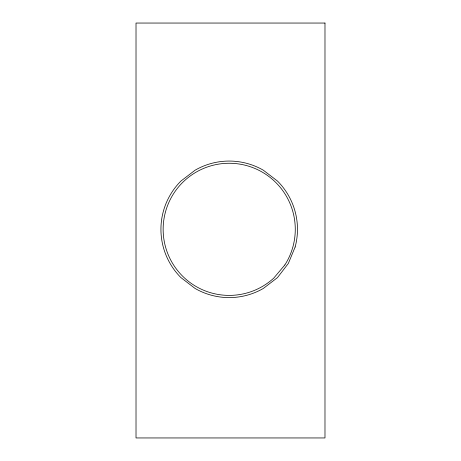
<?xml version="1.0" encoding="UTF-8"?>
<svg xmlns="http://www.w3.org/2000/svg" width="461" height="461" viewBox="0 0 461 461"><rect width="100%" height="100%" fill="white"/><g stroke="black" fill="none" stroke-linecap="round" stroke-linejoin="round"><path stroke-width="0.69" d="M295.149 246.998L288.332 263.467L277.482 277.608L263.34 288.453A68.274 68.274 0 0 1 195.072 288.453L180.931 277.608A68.274 68.274 0 0 1 180.931 181.058L195.072 170.207A68.274 68.274 0 0 1 263.34 170.207L277.482 181.058A68.274 68.274 0 0 1 295.149 246.998M284.858 264.937L273.748 278.127A66.067 66.067 0 0 1 166.162 249.078A66.067 66.067 0 0 1 237.957 163.845A66.067 66.067 0 0 1 284.858 264.937M324.982 23.05L136.018 23.05L136.018 437.95L324.982 437.95L324.982 23.05"/></g></svg>
